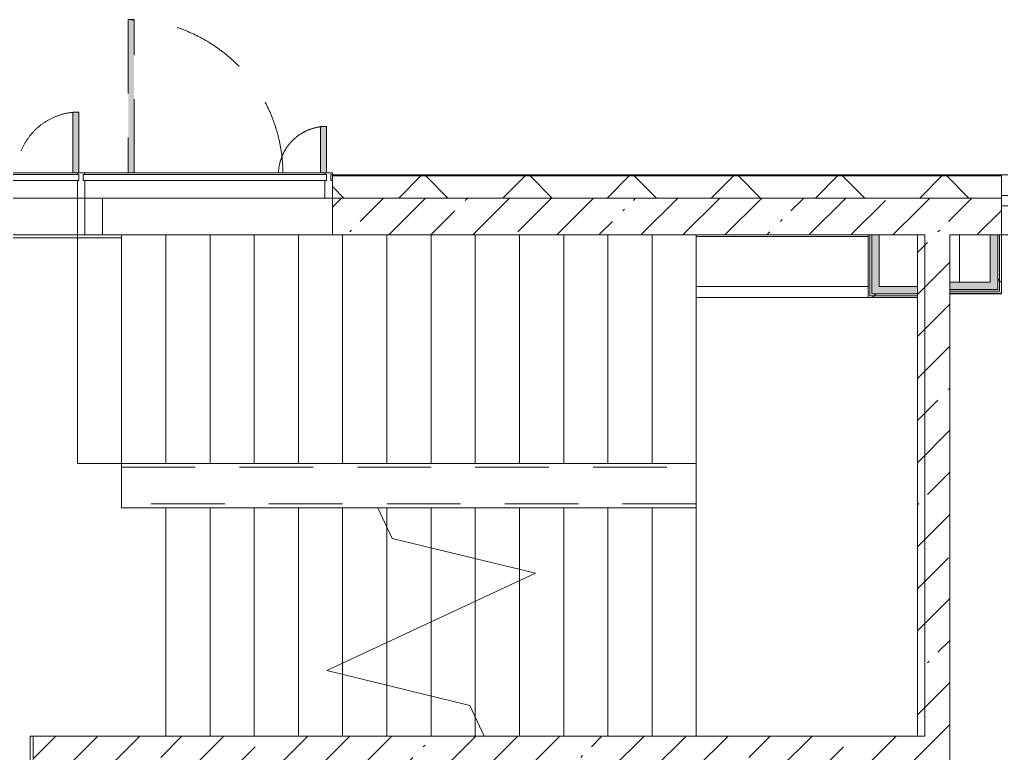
# Model space of a CAD drawing. Header units: millimetres. Extents: x -3456 to 185767, y -8553 to 29000.
# Drawn here: x 153245 to 159907, y 17634 to 22610 of the extents above; entities that cross this region are included whole.
import ezdxf

# ---------------------------------------------------------------- set-up
doc = ezdxf.new("R2010")
doc.units = ezdxf.units.MM
doc.linetypes.add('200_ШТРИХ__ш1_п0_6_', pattern=[800, 500, -300])
for name, color, linetype, lineweight in [('A-DETL-MBND-1', 7, '200_ШТРИХ__ш1_п0_6_', 9), ('A-GLAZ-2', 7, 'Continuous', 5), ('A-GLAZ-CWMG-4', 7, 'Continuous', 5), ('A-WALL', 7, 'Continuous', 9), ('A-WALL-3', 7, 'Continuous', 5), ('I-WALL-3', 7, 'Continuous', 5), ('S-STRS-2', 7, 'Continuous', 5), ('S-STRS-MBND-1', 7, 'Continuous', 5)]:
    doc.layers.add(name, color=color, linetype=linetype, lineweight=lineweight)
for name, color, linetype, lineweight, true_color in [('A-FLOR-2', 7, 'Continuous', 5, 0xaaaaaa), ('I-WALL-1', 7, 'Continuous', 5, 0xe7e7e7), ('I-WALL-2', 7, 'Continuous', 9, 0xe7e7e7)]:
    doc.layers.add(name, color=color, linetype=linetype, lineweight=lineweight, true_color=true_color)
pattern_1 = [(45, (58756.86, 0), (-285.1231, 285.1231), []), (45, (59042, 0), (-285.1231, 285.1231), [504.031, -100.806, 16.764, -84.042])]
pattern_2 = [(45, (58756.86, 0), (-530.33, 530.33), []), (135, (58756.86, 0), (-530.33, -530.33), [])]

# ---------------------------------------------------------------- blocks, each defined once
blk = doc.blocks.new('120_Окно_СКБ_1Ст - 120_Окно_СКБ_1Ст 900х2500_h_ с форточкой-22877787-2_6_1_птичка')
at = {"layer": 'A-GLAZ-2'}
for p, q in [((-450, -127), (-450, -57)), ((-450, -57), (-380, -57)), ((450, -57), (-450, -57)), ((-380, -57), (-380, -127)), ((380, -127), (380, -57)), ((380, -57), (450, -57)), ((450, -57), (450, -127)), ((-380, -127), (-450, -127)), ((-450, -127), (-400, -127)), ((-380, -127), (-400, -127)), ((-400, -127), (-400, -137)), ((380, -87), (-380, -87)), ((-380, -87), (-380, -127)), ((-330, -137), (-330, -87)), ((-330, -107), (330, -107)), ((330, -117), (-330, -117)), ((330, -137), (330, -87)), ((380, -127), (380, -87)), ((450, -127), (380, -127)), ((400, -127), (380, -127)), ((400, -127), (450, -127)), ((400, -137), (400, -127)), ((-400, -137), (400, -137)), ((400, -137), (-400, -137))]:
    blk.add_line(p, q, dxfattribs=at)
blk = doc.blocks.new('DRS_ДПУ_распашная__2Ст_Прямоугольная1 - ВН-4_ Нр_ДО_1500х2200 глухая-26741401-2_6_1_птичка')
at = {"layer": 'A-DETL-MBND-1'}
h = blk.add_hatch(color=256, dxfattribs=at)
h.paths.add_polyline_path([(-760, 10), (-730, 10), (-730, 1050), (-770, 1050), (-770, 10)])
h.paths.add_polyline_path([(-760, 0), (-760, 10), (-770, 0)])
h = blk.add_hatch(color=256, dxfattribs=at)
h.paths.add_polyline_path([(760, 0), (770, 0), (760, 10)])
h.paths.add_polyline_path([(770, 10), (770, 423.1), (730, 423.1), (732.9, 10), (760, 10)])
for p, q in [((-770, 1050), (-770, 10)), ((-730, 1050), (-770, 1050)), ((-730, 10), (-730, 1050)), ((770, 423.1), (730, 423.1)), ((730, 423.1), (730, 10)), ((770, 10), (770, 423.1))]:
    blk.add_line(p, q, dxfattribs=at)
for centre, radius, start, end in [((-770, 0), 1050, 0.55196, 90), ((770, 0), 423.1, 90, 178.61029)]:
    blk.add_arc(centre, radius, start, end, dxfattribs=at)
blk = doc.blocks.new('Прямоугольный импост - Импост структурный с накладкой - 170мм-23713241-2_6_1_птичка')
at = {"layer": 'A-DETL-MBND-1'}
for p, q in [((-10, 0), (0, 0)), ((0, 0), (0, -10))]:
    blk.add_line(p, q, dxfattribs=at)
blk = doc.blocks.new('DRS_ДПУ_распашная__2Ст_Прямоугольная1 - ВН-4_ Нр_ДО_1500х2200 глухая-26857260-2_6_1_птичка')
at = {"layer": 'A-DETL-MBND-1'}
blk.add_hatch(color=256, dxfattribs=at).paths.add_polyline_path([(-662.5, 10), (-632.5, 10), (-632.5, 1050), (-672.5, 1050), (-672.5, 10)])
h = blk.add_hatch(color=256, dxfattribs=at)
h.paths.add_polyline_path([(662.5, 0), (672.5, 0), (662.5, 10)])
h.paths.add_polyline_path([(662.5, 10), (672.5, 10), (672.5, 325.6), (632.5, 325.6), (632.5, 10)])
for p, q in [((-672.5, 1050), (-672.5, 10)), ((-632.5, 1050), (-672.5, 1050)), ((-632.5, 10), (-632.5, 1050)), ((672.5, 325.6), (632.5, 325.6)), ((632.5, 325.6), (632.5, 10)), ((672.5, 10), (672.5, 325.6))]:
    blk.add_line(p, q, dxfattribs=at)
for centre, radius, start, end in [((-672.5, 0), 1050, 0.55196, 90), ((672.5, 0), 325.6, 90, 178.15712)]:
    blk.add_arc(centre, radius, start, end, dxfattribs=at)
blk = doc.blocks.new('PNS_Панель прямоугольная1 - Нр_Стекло - 40мм-22959730-2_6_1_птичка')
at = {"layer": 'A-GLAZ-2'}
for p, q in [((-770, 0), (770, 0)), ((770, 0), (-770, 0)), ((-760, -40), (760, -40))]:
    blk.add_line(p, q, dxfattribs=at)
blk = doc.blocks.new('PNS_Панель прямоугольная1 - Нр_Стекло - 40мм-23689183-2_6_1_птичка')
at = {"layer": 'A-GLAZ-2'}
for p, q in [((-825, 0), (825, 0)), ((825, 0), (-825, 0)), ((-815, -40), (815, -40))]:
    blk.add_line(p, q, dxfattribs=at)
blk = doc.blocks.new('Прямоугольный импост - Импост структурный с накладкой - 170мм-22874516-2_6_1_птичка')
at = {"layer": 'A-GLAZ-CWMG-4'}
for p, q in [((-50, 40), (-50, 160)), ((-50, 160), (0, 160)), ((0, 160), (0, 40)), ((-40, 40), (-50, 40)), ((-50, -10), (-50, 0)), ((-50, 0), (-40, 0)), ((-40, 0), (-40, 40)), ((-10, 40), (-10, 0)), ((0, 40), (-10, 40)), ((-10, 0), (0, 0)), ((0, 0), (0, -10)), ((0, -10), (-50, -10))]:
    blk.add_line(p, q, dxfattribs=at)
blk = doc.blocks.new('Прямоугольный импост - Импост структурный с накладкой - 170мм-22855553-2_6_1_птичка')
at = {"layer": 'A-GLAZ-CWMG-4'}
for p, q in [((93360, 21560), (93360, 21570)), ((93360, 21570), (94880, 21570)), ((94880, 21570), (94880, 21560)), ((93360, 21400), (94880, 21400))]:
    blk.add_line(p, q, dxfattribs=at)
blk = doc.blocks.new('Прямоугольный импост - Импост структурный с накладкой - 170мм-23689142-2_6_1_птичка')
at = {"layer": 'A-GLAZ-CWMG-4'}
for p, q in [((94930, 21560), (94930, 21570)), ((94930, 21570), (96560, 21570)), ((96560, 21570), (96560, 21560)), ((94930, 21400), (96560, 21400))]:
    blk.add_line(p, q, dxfattribs=at)
blk = doc.blocks.new('Прямоугольный импост - Импост структурный с накладкой - 170мм-22874498-2_6_1_птичка')
at = {"layer": 'A-GLAZ-CWMG-4'}
for p, q in [((-25, 40), (-25, 160)), ((-25, 160), (25, 160)), ((25, 160), (25, 40)), ((-15, 40), (-25, 40)), ((-25, -10), (-25, 0)), ((-25, 0), (-15, 0)), ((-15, 0), (-15, 40)), ((15, 40), (15, 0)), ((25, 40), (15, 40)), ((15, 0), (25, 0)), ((25, 0), (25, -10)), ((25, -10), (-25, -10))]:
    blk.add_line(p, q, dxfattribs=at)
blk = doc.blocks.new('Зашивка приборов отопления31 - Зашивка приборов отопления-33324104-2_6_1_птичка')
at = {"layer": 'A-WALL-3'}
for p, q in [((126595, 120), (125430, 120)), ((126595, 45), (126595, 120)), ((126595, 45), (125430, 45)), ((125430, 45), (126595, 45)), ((126595, -295), (126595, 45)), ((125430, -295), (126595, -295))]:
    blk.add_line(p, q, dxfattribs=at)

msp = doc.modelspace()

# ---------------------------------------------------------------- hatches: boundary and pattern name
at = {"layer": 'A-WALL-3'}
h = msp.add_hatch(dxfattribs=at)
h.set_pattern_fill('FP_120', color=256, style=0, pattern_type=2)
h.set_pattern_definition([(45, (58756.86, 0), (-353.5534, 353.5534), []), (135, (58756.86, 0), (-353.5534, -353.5534), [])])
h.paths.add_polyline_path([(183986.9, 21400), (183986.9, 21550), (178907.1, 21550), (178907.1, 21400), (183836.9, 21400)])
h.paths.add_polyline_path([(174357.3, 21400), (175757.3, 21400), (175757.3, 21550), (174357.3, 21550)])
h.paths.add_polyline_path([(176657.3, 21400), (178007.1, 21400), (178007.1, 21550), (176657.3, 21550)])
h.paths.add_polyline_path([(172057.3, 21400), (172057.3, 21550), (170906.9, 21550), (170906.9, 21400)])
h.paths.add_polyline_path([(164806.9, 21400), (165607.3, 21400), (165607.3, 21550), (164307.1, 21550), (164307.1, 21400)])
h.paths.add_polyline_path([(162007.1, 21400), (162007.1, 21550), (160806.9, 21550), (160806.9, 21400), (161493.5, 21400)])
h.paths.add_polyline_path([(159906.9, 21400), (159906.9, 21550), (155366.9, 21550), (155366.9, 21400), (159638.5, 21400)])
h.paths.add_polyline_path([(166507.3, 21400), (167807.3, 21400), (167807.3, 21550), (166507.3, 21550)])
h.paths.add_polyline_path([(169841.1, 21400), (170006.9, 21400), (170006.9, 21550), (168707.3, 21550), (168707.3, 21400), (169806.9, 21400)])
h.paths.add_polyline_path([(152066.9, 21400), (152066.9, 21550), (151816.9, 21550), (151816.9, 21400)])
at = {"layer": 'I-WALL-1'}
for points in [[(159881.9, 20780), (159881.9, 21150), (159831.9, 21150), (159831.9, 20780)], [(159556.9, 20780), (159831.9, 20780), (159831.9, 20830), (159556.9, 20830)]]:
    msp.add_hatch(color=256, dxfattribs=at).paths.add_polyline_path(points)
at = {"layer": 'I-WALL-2'}
for points in [[(159076.9, 20750), (159076.9, 21150), (159026.9, 21150), (159026.9, 20750)], [(159336.9, 20750), (159336.9, 20800), (159076.9, 20800), (159076.9, 20750), (159174.8, 20750)]]:
    msp.add_hatch(color=256, dxfattribs=at).paths.add_polyline_path(points)
at = {"layer": 'I-WALL-3'}
h = msp.add_hatch(dxfattribs=at)
h.set_pattern_fill('FP_128', color=256, style=0, pattern_type=2)
h.set_pattern_definition(pattern_1)
h.paths.add_polyline_path([(159336.9, 21150), (159336.9, 21400), (155366.9, 21400), (155366.9, 21150), (159076.9, 21150)])
h.paths.add_polyline_path([(151786.9, 21150), (152066.9, 21150), (152066.9, 21400), (151786.9, 21400)])
h = msp.add_hatch(dxfattribs=at)
h.set_pattern_fill('FP_128', color=256, style=0, pattern_type=2)
h.set_pattern_definition(pattern_1)
h.paths.add_polyline_path([(159556.9, 17750), (159556.9, 21400), (159336.9, 21400), (159336.9, 17750)])
h = msp.add_hatch(dxfattribs=at)
h.set_pattern_fill('FP_128', color=256, style=0, pattern_type=2)
h.set_pattern_definition(pattern_1)
h.paths.add_polyline_path([(179606.9, 21150), (179966.9, 21150), (179966.9, 21400), (179606.9, 21400), (179606.9, 21315.1)])
h.paths.add_polyline_path([(178007.1, 21150), (178007.1, 21400), (176657.3, 21400), (176657.3, 21150), (177272.4, 21150)])
h.paths.add_polyline_path([(166981.9, 21150), (167807.3, 21150), (167807.3, 21400), (166507.3, 21400), (166507.3, 21150), (166931.9, 21150)])
h.paths.add_polyline_path([(165203.5, 21150), (165607.3, 21150), (165607.3, 21400), (164806.9, 21400), (164806.9, 21150)])
h.paths.add_polyline_path([(175757.3, 21150), (175757.3, 21400), (174857.3, 21400), (174857.3, 21150)])
h.paths.add_polyline_path([(170906.9, 21150), (172057.3, 21150), (172057.3, 21400), (170906.9, 21400)])
h.paths.add_polyline_path([(168707.3, 21150), (169106.9, 21150), (169106.9, 21400), (168707.3, 21400)])
h.paths.add_polyline_path([(170006.9, 21150), (170006.9, 21400), (169806.9, 21400), (169806.9, 21150), (169841.1, 21150)])
h.paths.add_polyline_path([(159881.9, 21150), (159906.9, 21150), (159906.9, 21400), (159556.9, 21400), (159556.9, 21150), (159831.9, 21150)])
h.paths.add_polyline_path([(160806.9, 21150), (162007.1, 21150), (162007.1, 21400), (160806.9, 21400)])
h = msp.add_hatch(dxfattribs=at)
h.set_pattern_fill('FP_224', color=256, style=0, pattern_type=2)
h.set_pattern_definition(pattern_2)
h.paths.add_polyline_path([(159894.4, 20767.5), (159894.4, 21150), (159881.9, 21150), (159881.9, 20767.5)])
h = msp.add_hatch(dxfattribs=at)
h.set_pattern_fill('FP_224', color=256, style=0, pattern_type=2)
h.set_pattern_definition(pattern_2)
h.paths.add_polyline_path([(159906.9, 20755), (159906.9, 21150), (159894.4, 21150), (159894.4, 20755)])
h = msp.add_hatch(dxfattribs=at)
h.set_pattern_fill('FP_224', color=256, style=0, pattern_type=2)
h.set_pattern_definition(pattern_2)
h.paths.add_polyline_path([(159014.4, 20725), (159336.9, 20725), (159336.9, 20737.5), (159014.4, 20737.5)])
h = msp.add_hatch(dxfattribs=at)
h.set_pattern_fill('FP_224', color=256, style=0, pattern_type=2)
h.set_pattern_definition(pattern_2)
h.paths.add_polyline_path([(159026.9, 20737.5), (159336.9, 20737.5), (159336.9, 20750), (159026.9, 20750)])
h = msp.add_hatch(dxfattribs=at)
h.set_pattern_fill('FP_128', color=256, style=0, pattern_type=2)
h.set_pattern_definition(pattern_1)
h.paths.add_polyline_path([(159556.9, 17530), (159556.9, 17750), (153336.9, 17750), (153336.9, 17530), (159476.9, 17530)])

# ---------------------------------------------------------------- linework, layer by layer
at = {"layer": 'A-DETL-MBND-1'}
for p, q in [((153686.9, 21150), (153686.9, 21400)), ((153806.9, 21400), (153806.9, 21150)), ((153936.9, 19575), (157836.9, 19575)), ((157836.9, 19325), (153936.9, 19325))]:
    msp.add_line(p, q, dxfattribs=at)
at = {"layer": 'A-FLOR-2'}
for p, q in [((153636.9, 21150), (153636.9, 21400)), ((153936.9, 21130), (151806.9, 21130)), ((153936.9, 21150), (152066.9, 21150)), ((153936.9, 19300), (153936.9, 21150)), ((159621.9, 21150), (159621.9, 20830)), ((159906.9, 20750), (159556.9, 20750)), ((154236.9, 19300), (153936.9, 19300)), ((153315.9, 13620), (153315.9, 17750)), ((153315.9, 17750), (153336.9, 17750))]:
    msp.add_line(p, q, dxfattribs=at)
at = {"layer": 'A-WALL'}
for p, q in [((159906.9, 21553), (155366.9, 21553)), ((159906.9, 21550), (155366.9, 21550)), ((155366.9, 21400), (159336.9, 21400)), ((159906.9, 21400), (159556.9, 21400)), ((159076.9, 21150), (159001.9, 21150)), ((159014.4, 20737.5), (159014.4, 21150)), ((159026.9, 20750), (159026.9, 21150)), ((159906.9, 21150), (159831.9, 21150)), ((159881.9, 20780), (159881.9, 21150)), ((159894.4, 20767.5), (159894.4, 21150)), ((159336.9, 20725), (159336.9, 20800)), ((159556.9, 20830), (159556.9, 20755)), ((159336.9, 20737.5), (159014.4, 20737.5)), ((159336.9, 20750), (159026.9, 20750)), ((159556.9, 20780), (159881.9, 20780)), ((159556.9, 20767.5), (159894.4, 20767.5))]:
    msp.add_line(p, q, dxfattribs=at)
at = {"layer": 'A-WALL-3'}
for p, q in [((168707.3, 21558), (155366.9, 21558)), ((155366.9, 21558), (155366.9, 21400)), ((159906.9, 21400), (159906.9, 21558)), ((159336.9, 21400), (159556.9, 21400))]:
    msp.add_line(p, q, dxfattribs=at)
at = {"layer": 'I-WALL-3'}
for p, q in [((155366.9, 21400), (155366.9, 21150)), ((159906.9, 21150), (159906.9, 21400)), ((155366.9, 21150), (159001.9, 21150)), ((159001.9, 21150), (159001.9, 20725)), ((159076.9, 21150), (159336.9, 21150)), ((159076.9, 20800), (159076.9, 21150)), ((159336.9, 21150), (159336.9, 20800)), ((159556.9, 21150), (159831.9, 21150)), ((159556.9, 20830), (159556.9, 21150)), ((159831.9, 21150), (159831.9, 20830)), ((164306.9, 21150), (159906.9, 21150)), ((159906.9, 20755), (159906.9, 21150)), ((159336.9, 20800), (159076.9, 20800)), ((159831.9, 20830), (159556.9, 20830)), ((159001.9, 20725), (159336.9, 20725)), ((159336.9, 20725), (159336.9, 17750)), ((159556.9, 15235), (159556.9, 20755)), ((159556.9, 20755), (159906.9, 20755)), ((153336.9, 17750), (153336.9, 13620)), ((159336.9, 17750), (153336.9, 17750))]:
    msp.add_line(p, q, dxfattribs=at)
at = {"layer": 'S-STRS-2'}
for p, q in [((153636.9, 19600), (153636.9, 21150)), ((154236.9, 21150), (153936.9, 21150)), ((154536.9, 21150), (154236.9, 21150)), ((154236.9, 19600), (154236.9, 21150)), ((154236.9, 19600), (154236.9, 21150)), ((154836.9, 21150), (154536.9, 21150)), ((154536.9, 19600), (154536.9, 21150)), ((154536.9, 19600), (154536.9, 21150)), ((155136.9, 21150), (154836.9, 21150)), ((154836.9, 19600), (154836.9, 21150)), ((154836.9, 19600), (154836.9, 21150)), ((155366.9, 21150), (155136.9, 21150)), ((155136.9, 19600), (155136.9, 21150)), ((155136.9, 19600), (155136.9, 21150)), ((155436.9, 19600), (155436.9, 21150)), ((155436.9, 19600), (155436.9, 21150)), ((155736.9, 19600), (155736.9, 21150)), ((155736.9, 19600), (155736.9, 21150)), ((156036.9, 19600), (156036.9, 21150)), ((156036.9, 19600), (156036.9, 21150)), ((156336.9, 19600), (156336.9, 21150)), ((156336.9, 19600), (156336.9, 21150)), ((156636.9, 19600), (156636.9, 21150)), ((156636.9, 19600), (156636.9, 21150)), ((156936.9, 19600), (156936.9, 21150)), ((156936.9, 19600), (156936.9, 21150)), ((157236.9, 19600), (157236.9, 21150)), ((157236.9, 19600), (157236.9, 21150)), ((157536.9, 19600), (157536.9, 21150)), ((157536.9, 19600), (157536.9, 21150)), ((157836.9, 21140), (157836.9, 21150)), ((157836.9, 21140), (157836.9, 21150)), ((157836.9, 19600), (157836.9, 20725)), ((157836.9, 19600), (157836.9, 20725)), ((154236.9, 19600), (153936.9, 19600)), ((154536.9, 19600), (154236.9, 19600)), ((154836.9, 19600), (154536.9, 19600)), ((155136.9, 19600), (154836.9, 19600)), ((155436.9, 19600), (155136.9, 19600)), ((155736.9, 19600), (155436.9, 19600)), ((156036.9, 19600), (155736.9, 19600)), ((156336.9, 19600), (156036.9, 19600)), ((156636.9, 19600), (156336.9, 19600)), ((156936.9, 19600), (156636.9, 19600)), ((157236.9, 19600), (156936.9, 19600)), ((157536.9, 19600), (157236.9, 19600)), ((157836.9, 19600), (157536.9, 19600)), ((157836.9, 19600), (157836.9, 19300)), ((154236.9, 19300), (154236.9, 17750)), ((154236.9, 19300), (154536.9, 19300)), ((154236.9, 19300), (154236.9, 17750)), ((154536.9, 19300), (154836.9, 19300)), ((154536.9, 19300), (154536.9, 17750)), ((154536.9, 19300), (154536.9, 17750)), ((154836.9, 19300), (155136.9, 19300)), ((154836.9, 19300), (154836.9, 17750)), ((154836.9, 19300), (154836.9, 17750)), ((155136.9, 19300), (155436.9, 19300)), ((155136.9, 19300), (155136.9, 17750)), ((155136.9, 19300), (155136.9, 17750)), ((155436.9, 19300), (155675.5, 19300)), ((155436.9, 19300), (155436.9, 18245.2)), ((155436.9, 19300), (155436.9, 18245.2)), ((155675.5, 19300), (155736.9, 19300)), ((155736.9, 19300), (156036.9, 19300)), ((155736.9, 19300), (155736.9, 19168.4)), ((155736.9, 19300), (155736.9, 19168.4)), ((156036.9, 19300), (156336.9, 19300)), ((156036.9, 19300), (156036.9, 19027.2)), ((156036.9, 19300), (156036.9, 19027.2)), ((156336.9, 19300), (156636.9, 19300)), ((156336.9, 19300), (156336.9, 18954.3)), ((156336.9, 19300), (156336.9, 18954.3)), ((156636.9, 19300), (156936.9, 19300)), ((156636.9, 19300), (156636.9, 18881.4)), ((156636.9, 19300), (156636.9, 18881.4)), ((156936.9, 19300), (157236.9, 19300)), ((156936.9, 19300), (156936.9, 17750)), ((156936.9, 19300), (156936.9, 17750)), ((157236.9, 19300), (157536.9, 19300)), ((157236.9, 19300), (157236.9, 17750)), ((157236.9, 19300), (157236.9, 17750)), ((157536.9, 19300), (157836.9, 19300)), ((157536.9, 19300), (157536.9, 17750)), ((157536.9, 19300), (157536.9, 17750)), ((157836.9, 19300), (157836.9, 17750)), ((157836.9, 19300), (157836.9, 17750)), ((155736.9, 19168.4), (155736.9, 18385.1)), ((155736.9, 19168.4), (155736.9, 18385.1)), ((156036.9, 19027.2), (156036.9, 18525)), ((156036.9, 19027.2), (156036.9, 18525)), ((156336.9, 18954.3), (156336.9, 18664.9)), ((156336.9, 18954.3), (156336.9, 18664.9)), ((156636.9, 18881.4), (156636.9, 18804.8)), ((156636.9, 18881.4), (156636.9, 18804.8)), ((156636.9, 18804.8), (156636.9, 17750)), ((156636.9, 18804.8), (156636.9, 17750)), ((156336.9, 18664.9), (156336.9, 17881.6)), ((156336.9, 18664.9), (156336.9, 17881.6)), ((156036.9, 18525), (156036.9, 18022.8)), ((156036.9, 18525), (156036.9, 18022.8)), ((155736.9, 18385.1), (155736.9, 18095.7)), ((155736.9, 18385.1), (155736.9, 18095.7)), ((155436.9, 18245.2), (155436.9, 18168.6)), ((155436.9, 18245.2), (155436.9, 18168.6)), ((155436.9, 18168.6), (155436.9, 17750)), ((155436.9, 18168.6), (155436.9, 17750)), ((155736.9, 18095.7), (155736.9, 17750)), ((155736.9, 18095.7), (155736.9, 17750)), ((156036.9, 18022.8), (156036.9, 17750)), ((156036.9, 18022.8), (156036.9, 17750)), ((156336.9, 17881.6), (156336.9, 17750)), ((156336.9, 17881.6), (156336.9, 17750)), ((156336.9, 17750), (156398.2, 17750))]:
    msp.add_line(p, q, dxfattribs=at)
at = {"layer": 'S-STRS-MBND-1'}
for p, q in [((153636.9, 19600), (153636.9, 21150)), ((157836.9, 21150), (153636.9, 21150)), ((153936.9, 19600), (153936.9, 21150)), ((153936.9, 19600), (153936.9, 21150)), ((154236.9, 19600), (154236.9, 21150)), ((154236.9, 19600), (154236.9, 21150)), ((154536.9, 19600), (154536.9, 21150)), ((154536.9, 19600), (154536.9, 21150)), ((154836.9, 19600), (154836.9, 21150)), ((154836.9, 19600), (154836.9, 21150)), ((155136.9, 19600), (155136.9, 21150)), ((155136.9, 19600), (155136.9, 21150)), ((155436.9, 19600), (155436.9, 21150)), ((155436.9, 19600), (155436.9, 21150)), ((155736.9, 19600), (155736.9, 21150)), ((155736.9, 19600), (155736.9, 21150)), ((156036.9, 19600), (156036.9, 21150)), ((156036.9, 19600), (156036.9, 21150)), ((156336.9, 19600), (156336.9, 21150)), ((156336.9, 19600), (156336.9, 21150)), ((156636.9, 19600), (156636.9, 21150)), ((156636.9, 19600), (156636.9, 21150)), ((156936.9, 19600), (156936.9, 21150)), ((156936.9, 19600), (156936.9, 21150)), ((157236.9, 19600), (157236.9, 21150)), ((157236.9, 19600), (157236.9, 21150)), ((157536.9, 19600), (157536.9, 21150)), ((157536.9, 19600), (157536.9, 21150)), ((159386.9, 21150), (157836.9, 21150)), ((157836.9, 19600), (157836.9, 21150)), ((157836.9, 19600), (157836.9, 21150)), ((159386.9, 17750), (159386.9, 21150)), ((157836.9, 19600), (153636.9, 19600)), ((157836.9, 19600), (157836.9, 19300)), ((155675.5, 19300), (157836.9, 19300)), ((155772.7, 19091.4), (155675.5, 19300)), ((155736.9, 19300), (155736.9, 19168.4)), ((155736.9, 19300), (155736.9, 19168.4)), ((156036.9, 19300), (156036.9, 19027.2)), ((156036.9, 19300), (156036.9, 19027.2)), ((156336.9, 19300), (156336.9, 18954.3)), ((156336.9, 19300), (156336.9, 18954.3)), ((156636.9, 19300), (156636.9, 18881.4)), ((156636.9, 19300), (156636.9, 18881.4)), ((156936.9, 19300), (156936.9, 17750)), ((156936.9, 19300), (156936.9, 17750)), ((157236.9, 19300), (157236.9, 17750)), ((157236.9, 19300), (157236.9, 17750)), ((157536.9, 19300), (157536.9, 17750)), ((157536.9, 19300), (157536.9, 17750)), ((157836.9, 19300), (157836.9, 17750)), ((157836.9, 19300), (157836.9, 17750)), ((156744.9, 18855.2), (155772.7, 19091.4)), ((155328.8, 18194.8), (156744.9, 18855.2)), ((156636.9, 18804.8), (156636.9, 17750)), ((156636.9, 18804.8), (156636.9, 17750)), ((156336.9, 18664.9), (156336.9, 17881.6)), ((156336.9, 18664.9), (156336.9, 17881.6)), ((156036.9, 18525), (156036.9, 18022.8)), ((156036.9, 18525), (156036.9, 18022.8)), ((155736.9, 18385.1), (155736.9, 18095.7)), ((155736.9, 18385.1), (155736.9, 18095.7)), ((156301, 17958.6), (155328.8, 18194.8)), ((155436.9, 18245.2), (155436.9, 18168.6)), ((155436.9, 18245.2), (155436.9, 18168.6)), ((156398.2, 17750), (156301, 17958.6)), ((156398.2, 17750), (157836.9, 17750)), ((157836.9, 17750), (159386.9, 17750))]:
    msp.add_line(p, q, dxfattribs=at)

# ---------------------------------------------------------------- block references
at = {"layer": 'A-DETL-MBND-1'}
for name, p in [('DRS_ДПУ_распашная__2Ст_Прямоугольная1 - ВН-4_ Нр_ДО_1500х2200 глухая-26741401-2_6_1_птичка', (152876.9, 21560)), ('DRS_ДПУ_распашная__2Ст_Прямоугольная1 - ВН-4_ Нр_ДО_1500х2200 глухая-26857260-2_6_1_птичка', (154654.4, 21560))]:
    msp.add_blockref(name, p, dxfattribs=at)
at = {"layer": 'A-DETL-MBND-1', "extrusion": (0, 0, -1), "rotation": 180}
msp.add_blockref('Прямоугольный импост - Импост структурный с накладкой - 170мм-23713241-2_6_1_птичка', (-155366.9, 21560), dxfattribs=at)
at = {"layer": 'A-GLAZ-2'}
for name, p in [('PNS_Панель прямоугольная1 - Нр_Стекло - 40мм-22959730-2_6_1_птичка', (152876.9, 21560)), ('PNS_Панель прямоугольная1 - Нр_Стекло - 40мм-23689183-2_6_1_птичка', (154501.9, 21560)), ('120_Окно_СКБ_1Ст - 120_Окно_СКБ_1Ст 900х2500_h_ с форточкой-22877787-2_6_1_птичка', (160356.9, 21475))]:
    msp.add_blockref(name, p, dxfattribs=at)
at = {"layer": 'A-GLAZ-CWMG-4'}
for name in ['Прямоугольный импост - Импост структурный с накладкой - 170мм-22855553-2_6_1_птичка', 'Прямоугольный импост - Импост структурный с накладкой - 170мм-23689142-2_6_1_птичка']:
    msp.add_blockref(name, (58756.9, 0), dxfattribs=at)
at = {"layer": 'A-GLAZ-CWMG-4', "extrusion": (0, 0, -1), "rotation": 180}
for name, p in [('Прямоугольный импост - Импост структурный с накладкой - 170мм-22874498-2_6_1_птичка', (-153661.9, 21560)), ('Прямоугольный импост - Импост структурный с накладкой - 170мм-22874516-2_6_1_птичка', (-155366.9, 21560))]:
    msp.add_blockref(name, p, dxfattribs=at)
at = {"layer": 'A-WALL-3', "rotation": 180}
msp.add_blockref('Зашивка приборов отопления31 - Зашивка приборов отопления-33324104-2_6_1_птичка', (284431.9, 20845), dxfattribs=at)

doc.saveas('drawing.dxf')
